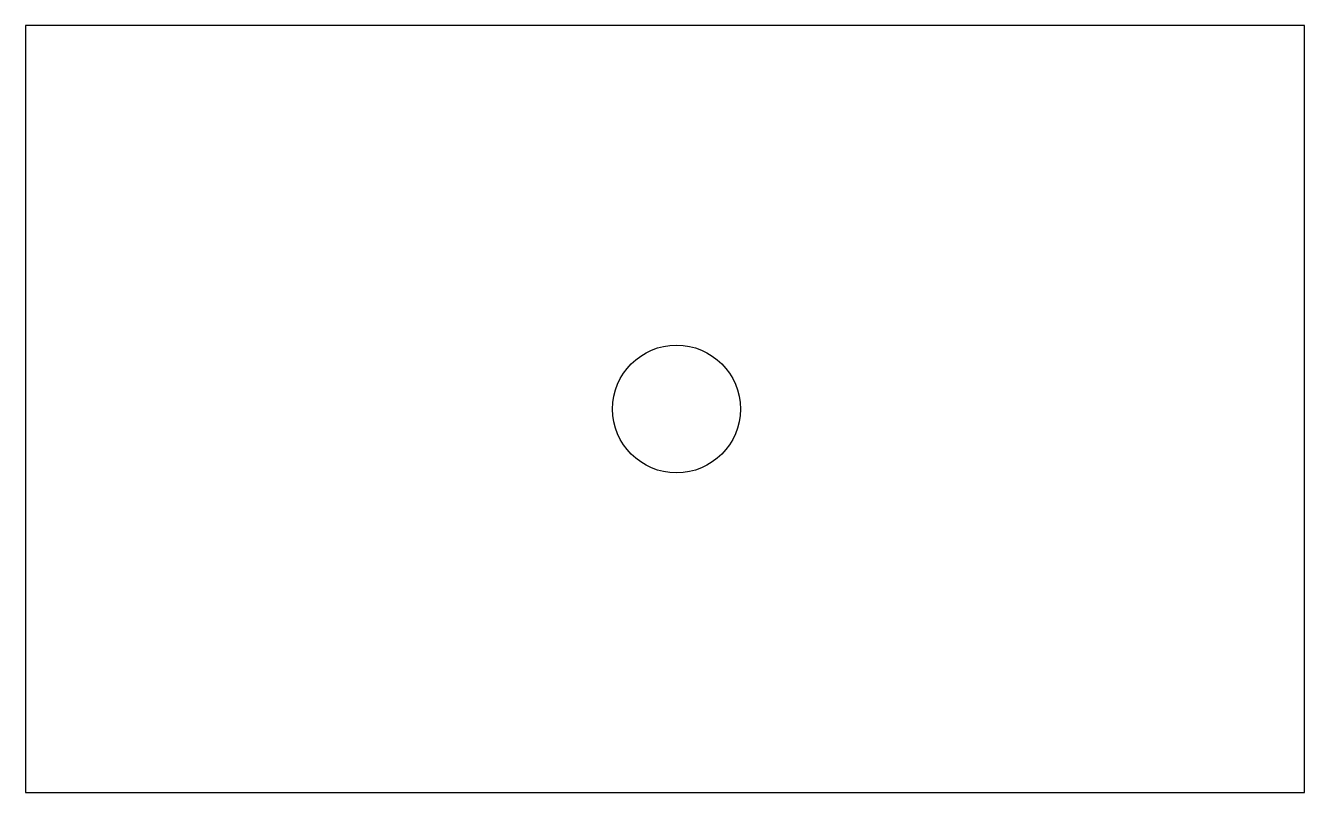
# Model space of a CAD drawing. Extents: x 0 to 100, y 0 to 60.
import ezdxf

# ---------------------------------------------------------------- set-up
doc = ezdxf.new("R2010")
doc.units = 0

msp = doc.modelspace()

# ---------------------------------------------------------------- linework, layer by layer
at = {"layer": 'MODELSKETCH_VISIBLE'}
for p, q in [((100, 60), (0, 60)), ((0, 60), (0, 0)), ((100, 0), (100, 60)), ((0, 0), (100, 0))]:
    msp.add_line(p, q, dxfattribs=at)
msp.add_circle((50.9, 30), 5, dxfattribs=at)

doc.saveas('drawing.dxf')
